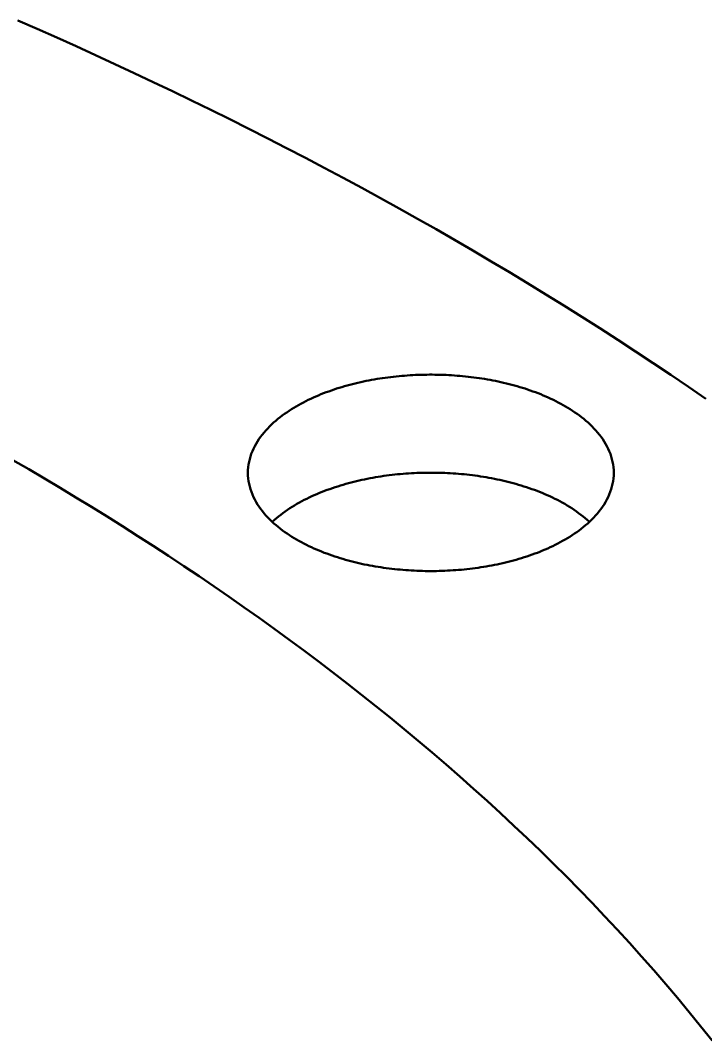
# Model space of a CAD drawing. Header units: millimetres. Extents: x 0 to 841, y 0 to 594.
# Drawn here: x 453.44 to 483.15, y 388.85 to 433.09 of the extents above; entities that cross this region are included whole.
import ezdxf

# ---------------------------------------------------------------- set-up
doc = ezdxf.new("R2010")
doc.units = ezdxf.units.MM
doc.layers.add('FINA', color=7, linetype='CONTINUOUS', lineweight=25)
doc.layers.add('VIS', color=7, linetype='CONTINUOUS', lineweight=50)

msp = doc.modelspace()

# ---------------------------------------------------------------- linework, layer by layer
at = {"layer": 'FINA'}
for points in [[(483.162, 416.674), (482.403, 417.197), (481.641, 417.716), (480.876, 418.23), (480.107, 418.739), (479.335, 419.243), (478.56, 419.742), (477.782, 420.237), (477.002, 420.728), (476.218, 421.213), (475.432, 421.694), (474.643, 422.171), (473.851, 422.643), (473.057, 423.111), (472.26, 423.575), (471.46, 424.034), (470.658, 424.489), (469.854, 424.939), (469.047, 425.385), (468.238, 425.827), (467.427, 426.265), (466.613, 426.699), (465.798, 427.128), (464.98, 427.554), (464.16, 427.975), (463.338, 428.392), (462.513, 428.806), (461.687, 429.215), (460.859, 429.62), (460.029, 430.022), (459.198, 430.419), (458.364, 430.813), (457.529, 431.202), (456.691, 431.588), (455.852, 431.971), (455.012, 432.349), (454.169, 432.724), (453.325, 433.095)], [(463.299, 413.471), (463.302, 413.591), (463.312, 413.711), (463.327, 413.83), (463.349, 413.948), (463.377, 414.065), (463.41, 414.181), (463.449, 414.294), (463.493, 414.406), (463.542, 414.516), (463.595, 414.624), (463.653, 414.729), (463.715, 414.832), (463.781, 414.933), (463.85, 415.031), (463.923, 415.126), (463.999, 415.22), (464.077, 415.311), (464.158, 415.399), (464.242, 415.485), (464.328, 415.569), (464.417, 415.651), (464.507, 415.73), (464.599, 415.807), (464.693, 415.882), (464.788, 415.955), (464.885, 416.026), (464.984, 416.095), (465.083, 416.162), (465.184, 416.228), (465.287, 416.291), (465.39, 416.352), (465.494, 416.412), (465.599, 416.47), (465.705, 416.527), (465.812, 416.581), (465.92, 416.635), (466.029, 416.686), (466.138, 416.736), (466.248, 416.785), (466.359, 416.832), (466.47, 416.877), (466.582, 416.922), (466.694, 416.965), (466.807, 417.006), (466.92, 417.046), (467.034, 417.085), (467.148, 417.123), (467.262, 417.159), (467.377, 417.194), (467.493, 417.228), (467.608, 417.26), (467.724, 417.291), (467.841, 417.322), (467.957, 417.351), (468.074, 417.378), (468.192, 417.405), (468.309, 417.431), (468.427, 417.455), (468.545, 417.479), (468.663, 417.501), (468.781, 417.522), (468.899, 417.542), (469.018, 417.561), (469.137, 417.579), (469.256, 417.596), (469.375, 417.612), (469.494, 417.627), (469.614, 417.641), (469.733, 417.654), (469.853, 417.666), (469.972, 417.676), (470.092, 417.686), (470.212, 417.695), (470.332, 417.703), (470.452, 417.71), (470.572, 417.716), (470.692, 417.721), (470.812, 417.725), (470.932, 417.728), (471.053, 417.729), (471.173, 417.73), (471.293, 417.73), (471.413, 417.729), (471.533, 417.728), (471.653, 417.725), (471.774, 417.721), (471.894, 417.716), (472.014, 417.71), (472.134, 417.703), (472.254, 417.695), (472.374, 417.686), (472.493, 417.676), (472.613, 417.666), (472.733, 417.654), (472.852, 417.641), (472.971, 417.627), (473.091, 417.612), (473.21, 417.596), (473.329, 417.579), (473.448, 417.561), (473.566, 417.542), (473.685, 417.522), (473.803, 417.501), (473.921, 417.479), (474.039, 417.455), (474.157, 417.431), (474.274, 417.405), (474.391, 417.378), (474.508, 417.351), (474.625, 417.322), (474.741, 417.291), (474.857, 417.26), (474.973, 417.228), (475.088, 417.194), (475.203, 417.159), (475.318, 417.123), (475.432, 417.085), (475.546, 417.046), (475.659, 417.006), (475.772, 416.965), (475.884, 416.922), (475.996, 416.877), (476.107, 416.832), (476.218, 416.785), (476.328, 416.736), (476.437, 416.686), (476.546, 416.635), (476.653, 416.581), (476.76, 416.527), (476.866, 416.47), (476.972, 416.412), (477.076, 416.352), (477.179, 416.291), (477.281, 416.228), (477.382, 416.162), (477.482, 416.095), (477.58, 416.026), (477.677, 415.955), (477.773, 415.882), (477.867, 415.807), (477.959, 415.73), (478.049, 415.651), (478.137, 415.569), (478.223, 415.485), (478.307, 415.399), (478.389, 415.311), (478.467, 415.22), (478.543, 415.126), (478.616, 415.031), (478.685, 414.933), (478.751, 414.832), (478.813, 414.729), (478.871, 414.624), (478.924, 414.516), (478.973, 414.406), (479.017, 414.294), (479.056, 414.181), (479.089, 414.065), (479.117, 413.948), (479.138, 413.83), (479.154, 413.711), (479.163, 413.591), (479.167, 413.471)], [(483.427, 388.846), (482.934, 389.467), (482.435, 390.083), (481.929, 390.694), (481.417, 391.299), (480.899, 391.899), (480.375, 392.494), (479.845, 393.084), (479.31, 393.669), (478.769, 394.248), (478.223, 394.823), (477.671, 395.393), (477.115, 395.957), (476.553, 396.517), (475.987, 397.072), (475.415, 397.621), (474.839, 398.166), (474.259, 398.706), (473.674, 399.242), (473.085, 399.772), (472.491, 400.298), (471.894, 400.819), (471.292, 401.335), (470.686, 401.847), (470.077, 402.354), (469.463, 402.856), (468.846, 403.354), (468.226, 403.847), (467.602, 404.336), (466.974, 404.821), (466.343, 405.301), (465.709, 405.776), (465.071, 406.247), (464.43, 406.714), (463.786, 407.177), (463.14, 407.635), (462.49, 408.09), (461.837, 408.54), (461.181, 408.986), (460.523, 409.427), (459.862, 409.865), (459.198, 410.299), (458.532, 410.728), (457.863, 411.154), (457.191, 411.575), (456.518, 411.993), (455.841, 412.407), (455.163, 412.817), (454.482, 413.223), (453.799, 413.626), (453.113, 414.024)], [(483.427, 388.846), (482.934, 389.467), (482.435, 390.083), (481.929, 390.694), (481.417, 391.299), (480.899, 391.899), (480.375, 392.494), (479.845, 393.084), (479.31, 393.669), (478.769, 394.248), (478.223, 394.823), (477.671, 395.393), (477.115, 395.957), (476.553, 396.517), (475.987, 397.072), (475.415, 397.621), (474.839, 398.166), (474.259, 398.706), (473.674, 399.242), (473.085, 399.772), (472.491, 400.298), (471.894, 400.819), (471.292, 401.335), (470.686, 401.847), (470.077, 402.354), (469.463, 402.856), (468.846, 403.354), (468.226, 403.847), (467.602, 404.336), (466.974, 404.821), (466.343, 405.301), (465.709, 405.776), (465.071, 406.247), (464.43, 406.714), (463.786, 407.177), (463.14, 407.635), (462.49, 408.09), (461.837, 408.54), (461.181, 408.986), (460.523, 409.427), (459.862, 409.865), (459.198, 410.299), (458.532, 410.728), (457.863, 411.154), (457.191, 411.575), (456.518, 411.993), (455.841, 412.407), (455.163, 412.817), (454.482, 413.223), (453.799, 413.626), (453.113, 414.024)], [(476.843, 410.459), (476.736, 410.403), (476.628, 410.348), (476.519, 410.295), (476.41, 410.243), (476.3, 410.193), (476.189, 410.145), (476.078, 410.098), (475.966, 410.052), (475.853, 410.008), (475.74, 409.966), (475.626, 409.924), (475.512, 409.884), (475.398, 409.846), (475.283, 409.808), (475.167, 409.772), (475.052, 409.737), (474.935, 409.704), (474.819, 409.671), (474.702, 409.64), (474.585, 409.61), (474.468, 409.582), (474.35, 409.554), (474.232, 409.527), (474.114, 409.502), (473.995, 409.478), (473.876, 409.455), (473.758, 409.433), (473.638, 409.412), (473.519, 409.392), (473.4, 409.373), (473.28, 409.356), (473.16, 409.339), (473.04, 409.323), (472.92, 409.309), (472.8, 409.295), (472.68, 409.283), (472.56, 409.271), (472.439, 409.261), (472.319, 409.251), (472.198, 409.243), (472.077, 409.236), (471.957, 409.229), (471.836, 409.224), (471.715, 409.219), (471.594, 409.216), (471.473, 409.213), (471.352, 409.212), (471.231, 409.211), (471.111, 409.212), (470.99, 409.213), (470.869, 409.216), (470.748, 409.219), (470.627, 409.224), (470.506, 409.229), (470.386, 409.236), (470.265, 409.243), (470.144, 409.252), (470.024, 409.261), (469.903, 409.272), (469.783, 409.283), (469.663, 409.296), (469.542, 409.309), (469.422, 409.324), (469.303, 409.339), (469.183, 409.356), (469.063, 409.374), (468.944, 409.393), (468.824, 409.412), (468.705, 409.433), (468.586, 409.455), (468.468, 409.478), (468.349, 409.503), (468.231, 409.528), (468.113, 409.555), (467.995, 409.582), (467.878, 409.611), (467.761, 409.641), (467.644, 409.672), (467.528, 409.704), (467.411, 409.738), (467.296, 409.773), (467.18, 409.809), (467.065, 409.846), (466.951, 409.885), (466.837, 409.925), (466.723, 409.967), (466.61, 410.009), (466.497, 410.053), (466.385, 410.099), (466.274, 410.146), (466.163, 410.195), (466.053, 410.245), (465.944, 410.296), (465.835, 410.349), (465.727, 410.404), (465.62, 410.46), (465.514, 410.518), (465.409, 410.578), (465.305, 410.64), (465.202, 410.703), (465.1, 410.768), (465, 410.836), (464.901, 410.905), (464.803, 410.976), (464.707, 411.049), (464.612, 411.124), (464.519, 411.202), (464.428, 411.281), (464.339, 411.363), (464.252, 411.447), (464.167, 411.533), (464.085, 411.622), (464.006, 411.713), (463.93, 411.807), (463.856, 411.903), (463.786, 412.002), (463.72, 412.103), (463.657, 412.206), (463.599, 412.312), (463.544, 412.42), (463.495, 412.53), (463.451, 412.643), (463.411, 412.757), (463.378, 412.873), (463.35, 412.991), (463.328, 413.11), (463.312, 413.23), (463.302, 413.35), (463.299, 413.471)], [(464.358, 411.345), (464.447, 411.426), (464.538, 411.505), (464.631, 411.581), (464.726, 411.656), (464.822, 411.728), (464.92, 411.799), (465.019, 411.867), (465.12, 411.934), (465.221, 411.999), (465.324, 412.061), (465.428, 412.122), (465.533, 412.182), (465.639, 412.239), (465.746, 412.295), (465.853, 412.35), (465.962, 412.402), (466.071, 412.453), (466.18, 412.503), (466.291, 412.551), (466.402, 412.598), (466.514, 412.643), (466.626, 412.687), (466.739, 412.729), (466.852, 412.77), (466.966, 412.81), (467.08, 412.848), (467.195, 412.885), (467.31, 412.921), (467.425, 412.956), (467.541, 412.989), (467.657, 413.021), (467.774, 413.052), (467.89, 413.082), (468.008, 413.11), (468.125, 413.138), (468.242, 413.164), (468.36, 413.189), (468.478, 413.213), (468.597, 413.236), (468.715, 413.258), (468.834, 413.279), (468.953, 413.299), (469.072, 413.317), (469.191, 413.335), (469.31, 413.351), (469.43, 413.367), (469.55, 413.381), (469.669, 413.395), (469.789, 413.407), (469.909, 413.419), (470.029, 413.429), (470.149, 413.438), (470.27, 413.447), (470.39, 413.454), (470.51, 413.461), (470.631, 413.466), (470.751, 413.47), (470.871, 413.474), (470.992, 413.476), (471.112, 413.478), (471.233, 413.478), (471.353, 413.478), (471.474, 413.476), (471.594, 413.474), (471.715, 413.47), (471.835, 413.466), (471.956, 413.461), (472.076, 413.454), (472.196, 413.447), (472.316, 413.438), (472.437, 413.429), (472.557, 413.419), (472.677, 413.407), (472.796, 413.395), (472.916, 413.381), (473.036, 413.367), (473.155, 413.351), (473.275, 413.335), (473.394, 413.317), (473.513, 413.299), (473.632, 413.279), (473.751, 413.258), (473.869, 413.236), (473.987, 413.213), (474.105, 413.189), (474.223, 413.164), (474.341, 413.138), (474.458, 413.11), (474.575, 413.082), (474.692, 413.052), (474.809, 413.021), (474.925, 412.989), (475.04, 412.956), (475.156, 412.921), (475.271, 412.885), (475.386, 412.848), (475.5, 412.81), (475.614, 412.77), (475.727, 412.729), (475.84, 412.687), (475.952, 412.643), (476.064, 412.598), (476.175, 412.551), (476.285, 412.503), (476.395, 412.453), (476.504, 412.402), (476.613, 412.35), (476.72, 412.295), (476.827, 412.239), (476.933, 412.182), (477.038, 412.122), (477.142, 412.061), (477.244, 411.999), (477.346, 411.934), (477.446, 411.867), (477.546, 411.799), (477.643, 411.728), (477.74, 411.656), (477.834, 411.581), (477.927, 411.505), (478.018, 411.426), (478.108, 411.345)], [(479.167, 413.471), (479.163, 413.35), (479.154, 413.229), (479.138, 413.11), (479.116, 412.991), (479.088, 412.873), (479.054, 412.757), (479.015, 412.642), (478.97, 412.53), (478.921, 412.419), (478.867, 412.311), (478.808, 412.205), (478.746, 412.102), (478.679, 412.001), (478.609, 411.902), (478.535, 411.806), (478.459, 411.712), (478.379, 411.621), (478.297, 411.532), (478.213, 411.446), (478.126, 411.362), (478.036, 411.28), (477.945, 411.2), (477.852, 411.123), (477.758, 411.048), (477.661, 410.975), (477.563, 410.903), (477.464, 410.834), (477.363, 410.767), (477.261, 410.702), (477.158, 410.638), (477.054, 410.577), (476.949, 410.517), (476.843, 410.459)]]:
    msp.add_lwpolyline(points, dxfattribs=at)
at = {"layer": 'VIS'}
for points in [[(483.162, 416.674), (482.403, 417.197), (481.641, 417.716), (480.876, 418.23), (480.107, 418.739), (479.335, 419.243), (478.56, 419.742), (477.782, 420.237), (477.002, 420.728), (476.218, 421.213), (475.432, 421.694), (474.643, 422.171), (473.851, 422.643), (473.057, 423.111), (472.26, 423.575), (471.46, 424.034), (470.658, 424.489), (469.854, 424.939), (469.047, 425.385), (468.238, 425.827), (467.427, 426.265), (466.613, 426.699), (465.798, 427.128), (464.98, 427.554), (464.16, 427.975), (463.338, 428.392), (462.513, 428.806), (461.687, 429.215), (460.859, 429.62), (460.029, 430.022), (459.198, 430.419), (458.364, 430.813), (457.529, 431.202), (456.691, 431.588), (455.852, 431.971), (455.012, 432.349), (454.169, 432.724), (453.325, 433.095)], [(463.299, 413.471), (463.302, 413.591), (463.312, 413.711), (463.327, 413.83), (463.349, 413.948), (463.377, 414.065), (463.41, 414.181), (463.449, 414.294), (463.493, 414.406), (463.542, 414.516), (463.595, 414.624), (463.653, 414.729), (463.715, 414.832), (463.781, 414.933), (463.85, 415.031), (463.923, 415.126), (463.999, 415.22), (464.077, 415.311), (464.158, 415.399), (464.242, 415.485), (464.328, 415.569), (464.417, 415.651), (464.507, 415.73), (464.599, 415.807), (464.693, 415.882), (464.788, 415.955), (464.885, 416.026), (464.984, 416.095), (465.083, 416.162), (465.184, 416.228), (465.287, 416.291), (465.39, 416.352), (465.494, 416.412), (465.599, 416.47), (465.705, 416.527), (465.812, 416.581), (465.92, 416.635), (466.029, 416.686), (466.138, 416.736), (466.248, 416.785), (466.359, 416.832), (466.47, 416.877), (466.582, 416.922), (466.694, 416.965), (466.807, 417.006), (466.92, 417.046), (467.034, 417.085), (467.148, 417.123), (467.262, 417.159), (467.377, 417.194), (467.493, 417.228), (467.608, 417.26), (467.724, 417.291), (467.841, 417.322), (467.957, 417.351), (468.074, 417.378), (468.192, 417.405), (468.309, 417.431), (468.427, 417.455), (468.545, 417.479), (468.663, 417.501), (468.781, 417.522), (468.899, 417.542), (469.018, 417.561), (469.137, 417.579), (469.256, 417.596), (469.375, 417.612), (469.494, 417.627), (469.614, 417.641), (469.733, 417.654), (469.853, 417.666), (469.972, 417.676), (470.092, 417.686), (470.212, 417.695), (470.332, 417.703), (470.452, 417.71), (470.572, 417.716), (470.692, 417.721), (470.812, 417.725), (470.932, 417.728), (471.053, 417.729), (471.173, 417.73), (471.293, 417.73), (471.413, 417.729), (471.533, 417.728), (471.653, 417.725), (471.774, 417.721), (471.894, 417.716), (472.014, 417.71), (472.134, 417.703), (472.254, 417.695), (472.374, 417.686), (472.493, 417.676), (472.613, 417.666), (472.733, 417.654), (472.852, 417.641), (472.971, 417.627), (473.091, 417.612), (473.21, 417.596), (473.329, 417.579), (473.448, 417.561), (473.566, 417.542), (473.685, 417.522), (473.803, 417.501), (473.921, 417.479), (474.039, 417.455), (474.157, 417.431), (474.274, 417.405), (474.391, 417.378), (474.508, 417.351), (474.625, 417.322), (474.741, 417.291), (474.857, 417.26), (474.973, 417.228), (475.088, 417.194), (475.203, 417.159), (475.318, 417.123), (475.432, 417.085), (475.546, 417.046), (475.659, 417.006), (475.772, 416.965), (475.884, 416.922), (475.996, 416.877), (476.107, 416.832), (476.218, 416.785), (476.328, 416.736), (476.437, 416.686), (476.546, 416.635), (476.653, 416.581), (476.76, 416.527), (476.866, 416.47), (476.972, 416.412), (477.076, 416.352), (477.179, 416.291), (477.281, 416.228), (477.382, 416.162), (477.482, 416.095), (477.58, 416.026), (477.677, 415.955), (477.773, 415.882), (477.867, 415.807), (477.959, 415.73), (478.049, 415.651), (478.137, 415.569), (478.223, 415.485), (478.307, 415.399), (478.389, 415.311), (478.467, 415.22), (478.543, 415.126), (478.616, 415.031), (478.685, 414.933), (478.751, 414.832), (478.813, 414.729), (478.871, 414.624), (478.924, 414.516), (478.973, 414.406), (479.017, 414.294), (479.056, 414.181), (479.089, 414.065), (479.117, 413.948), (479.138, 413.83), (479.154, 413.711), (479.163, 413.591), (479.167, 413.471)], [(483.427, 388.846), (482.934, 389.467), (482.435, 390.083), (481.929, 390.694), (481.417, 391.299), (480.899, 391.899), (480.375, 392.494), (479.845, 393.084), (479.31, 393.669), (478.769, 394.248), (478.223, 394.823), (477.671, 395.393), (477.115, 395.957), (476.553, 396.517), (475.987, 397.072), (475.415, 397.621), (474.839, 398.166), (474.259, 398.706), (473.674, 399.242), (473.085, 399.772), (472.491, 400.298), (471.894, 400.819), (471.292, 401.335), (470.686, 401.847), (470.077, 402.354), (469.463, 402.856), (468.846, 403.354), (468.226, 403.847), (467.602, 404.336), (466.974, 404.821), (466.343, 405.301), (465.709, 405.776), (465.071, 406.247), (464.43, 406.714), (463.786, 407.177), (463.14, 407.635), (462.49, 408.09), (461.837, 408.54), (461.181, 408.986), (460.523, 409.427), (459.862, 409.865), (459.198, 410.299), (458.532, 410.728), (457.863, 411.154), (457.191, 411.575), (456.518, 411.993), (455.841, 412.407), (455.163, 412.817), (454.482, 413.223), (453.799, 413.626), (453.113, 414.024)], [(483.427, 388.846), (482.934, 389.467), (482.435, 390.083), (481.929, 390.694), (481.417, 391.299), (480.899, 391.899), (480.375, 392.494), (479.845, 393.084), (479.31, 393.669), (478.769, 394.248), (478.223, 394.823), (477.671, 395.393), (477.115, 395.957), (476.553, 396.517), (475.987, 397.072), (475.415, 397.621), (474.839, 398.166), (474.259, 398.706), (473.674, 399.242), (473.085, 399.772), (472.491, 400.298), (471.894, 400.819), (471.292, 401.335), (470.686, 401.847), (470.077, 402.354), (469.463, 402.856), (468.846, 403.354), (468.226, 403.847), (467.602, 404.336), (466.974, 404.821), (466.343, 405.301), (465.709, 405.776), (465.071, 406.247), (464.43, 406.714), (463.786, 407.177), (463.14, 407.635), (462.49, 408.09), (461.837, 408.54), (461.181, 408.986), (460.523, 409.427), (459.862, 409.865), (459.198, 410.299), (458.532, 410.728), (457.863, 411.154), (457.191, 411.575), (456.518, 411.993), (455.841, 412.407), (455.163, 412.817), (454.482, 413.223), (453.799, 413.626), (453.113, 414.024)], [(476.843, 410.459), (476.736, 410.403), (476.628, 410.348), (476.519, 410.295), (476.41, 410.243), (476.3, 410.193), (476.189, 410.145), (476.078, 410.098), (475.966, 410.052), (475.853, 410.008), (475.74, 409.966), (475.626, 409.924), (475.512, 409.884), (475.398, 409.846), (475.283, 409.808), (475.167, 409.772), (475.052, 409.737), (474.935, 409.704), (474.819, 409.671), (474.702, 409.64), (474.585, 409.61), (474.468, 409.582), (474.35, 409.554), (474.232, 409.527), (474.114, 409.502), (473.995, 409.478), (473.876, 409.455), (473.758, 409.433), (473.638, 409.412), (473.519, 409.392), (473.4, 409.373), (473.28, 409.356), (473.16, 409.339), (473.04, 409.323), (472.92, 409.309), (472.8, 409.295), (472.68, 409.283), (472.56, 409.271), (472.439, 409.261), (472.319, 409.251), (472.198, 409.243), (472.077, 409.236), (471.957, 409.229), (471.836, 409.224), (471.715, 409.219), (471.594, 409.216), (471.473, 409.213), (471.352, 409.212), (471.231, 409.211), (471.111, 409.212), (470.99, 409.213), (470.869, 409.216), (470.748, 409.219), (470.627, 409.224), (470.506, 409.229), (470.386, 409.236), (470.265, 409.243), (470.144, 409.252), (470.024, 409.261), (469.903, 409.272), (469.783, 409.283), (469.663, 409.296), (469.542, 409.309), (469.422, 409.324), (469.303, 409.339), (469.183, 409.356), (469.063, 409.374), (468.944, 409.393), (468.824, 409.412), (468.705, 409.433), (468.586, 409.455), (468.468, 409.478), (468.349, 409.503), (468.231, 409.528), (468.113, 409.555), (467.995, 409.582), (467.878, 409.611), (467.761, 409.641), (467.644, 409.672), (467.528, 409.704), (467.411, 409.738), (467.296, 409.773), (467.18, 409.809), (467.065, 409.846), (466.951, 409.885), (466.837, 409.925), (466.723, 409.967), (466.61, 410.009), (466.497, 410.053), (466.385, 410.099), (466.274, 410.146), (466.163, 410.195), (466.053, 410.245), (465.944, 410.296), (465.835, 410.349), (465.727, 410.404), (465.62, 410.46), (465.514, 410.518), (465.409, 410.578), (465.305, 410.64), (465.202, 410.703), (465.1, 410.768), (465, 410.836), (464.901, 410.905), (464.803, 410.976), (464.707, 411.049), (464.612, 411.124), (464.519, 411.202), (464.428, 411.281), (464.339, 411.363), (464.252, 411.447), (464.167, 411.533), (464.085, 411.622), (464.006, 411.713), (463.93, 411.807), (463.856, 411.903), (463.786, 412.002), (463.72, 412.103), (463.657, 412.206), (463.599, 412.312), (463.544, 412.42), (463.495, 412.53), (463.451, 412.643), (463.411, 412.757), (463.378, 412.873), (463.35, 412.991), (463.328, 413.11), (463.312, 413.23), (463.302, 413.35), (463.299, 413.471)], [(464.358, 411.345), (464.447, 411.426), (464.538, 411.505), (464.631, 411.581), (464.726, 411.656), (464.822, 411.728), (464.92, 411.799), (465.019, 411.867), (465.12, 411.934), (465.221, 411.999), (465.324, 412.061), (465.428, 412.122), (465.533, 412.182), (465.639, 412.239), (465.746, 412.295), (465.853, 412.35), (465.962, 412.402), (466.071, 412.453), (466.18, 412.503), (466.291, 412.551), (466.402, 412.598), (466.514, 412.643), (466.626, 412.687), (466.739, 412.729), (466.852, 412.77), (466.966, 412.81), (467.08, 412.848), (467.195, 412.885), (467.31, 412.921), (467.425, 412.956), (467.541, 412.989), (467.657, 413.021), (467.774, 413.052), (467.89, 413.082), (468.008, 413.11), (468.125, 413.138), (468.242, 413.164), (468.36, 413.189), (468.478, 413.213), (468.597, 413.236), (468.715, 413.258), (468.834, 413.279), (468.953, 413.299), (469.072, 413.317), (469.191, 413.335), (469.31, 413.351), (469.43, 413.367), (469.55, 413.381), (469.669, 413.395), (469.789, 413.407), (469.909, 413.419), (470.029, 413.429), (470.149, 413.438), (470.27, 413.447), (470.39, 413.454), (470.51, 413.461), (470.631, 413.466), (470.751, 413.47), (470.871, 413.474), (470.992, 413.476), (471.112, 413.478), (471.233, 413.478), (471.353, 413.478), (471.474, 413.476), (471.594, 413.474), (471.715, 413.47), (471.835, 413.466), (471.956, 413.461), (472.076, 413.454), (472.196, 413.447), (472.316, 413.438), (472.437, 413.429), (472.557, 413.419), (472.677, 413.407), (472.796, 413.395), (472.916, 413.381), (473.036, 413.367), (473.155, 413.351), (473.275, 413.335), (473.394, 413.317), (473.513, 413.299), (473.632, 413.279), (473.751, 413.258), (473.869, 413.236), (473.987, 413.213), (474.105, 413.189), (474.223, 413.164), (474.341, 413.138), (474.458, 413.11), (474.575, 413.082), (474.692, 413.052), (474.809, 413.021), (474.925, 412.989), (475.04, 412.956), (475.156, 412.921), (475.271, 412.885), (475.386, 412.848), (475.5, 412.81), (475.614, 412.77), (475.727, 412.729), (475.84, 412.687), (475.952, 412.643), (476.064, 412.598), (476.175, 412.551), (476.285, 412.503), (476.395, 412.453), (476.504, 412.402), (476.613, 412.35), (476.72, 412.295), (476.827, 412.239), (476.933, 412.182), (477.038, 412.122), (477.142, 412.061), (477.244, 411.999), (477.346, 411.934), (477.446, 411.867), (477.546, 411.799), (477.643, 411.728), (477.74, 411.656), (477.834, 411.581), (477.927, 411.505), (478.018, 411.426), (478.108, 411.345)], [(479.167, 413.471), (479.163, 413.35), (479.154, 413.229), (479.138, 413.11), (479.116, 412.991), (479.088, 412.873), (479.054, 412.757), (479.015, 412.642), (478.97, 412.53), (478.921, 412.419), (478.867, 412.311), (478.808, 412.205), (478.746, 412.102), (478.679, 412.001), (478.609, 411.902), (478.535, 411.806), (478.459, 411.712), (478.379, 411.621), (478.297, 411.532), (478.213, 411.446), (478.126, 411.362), (478.036, 411.28), (477.945, 411.2), (477.852, 411.123), (477.758, 411.048), (477.661, 410.975), (477.563, 410.903), (477.464, 410.834), (477.363, 410.767), (477.261, 410.702), (477.158, 410.638), (477.054, 410.577), (476.949, 410.517), (476.843, 410.459)]]:
    msp.add_lwpolyline(points, dxfattribs=at)

doc.saveas('drawing.dxf')
